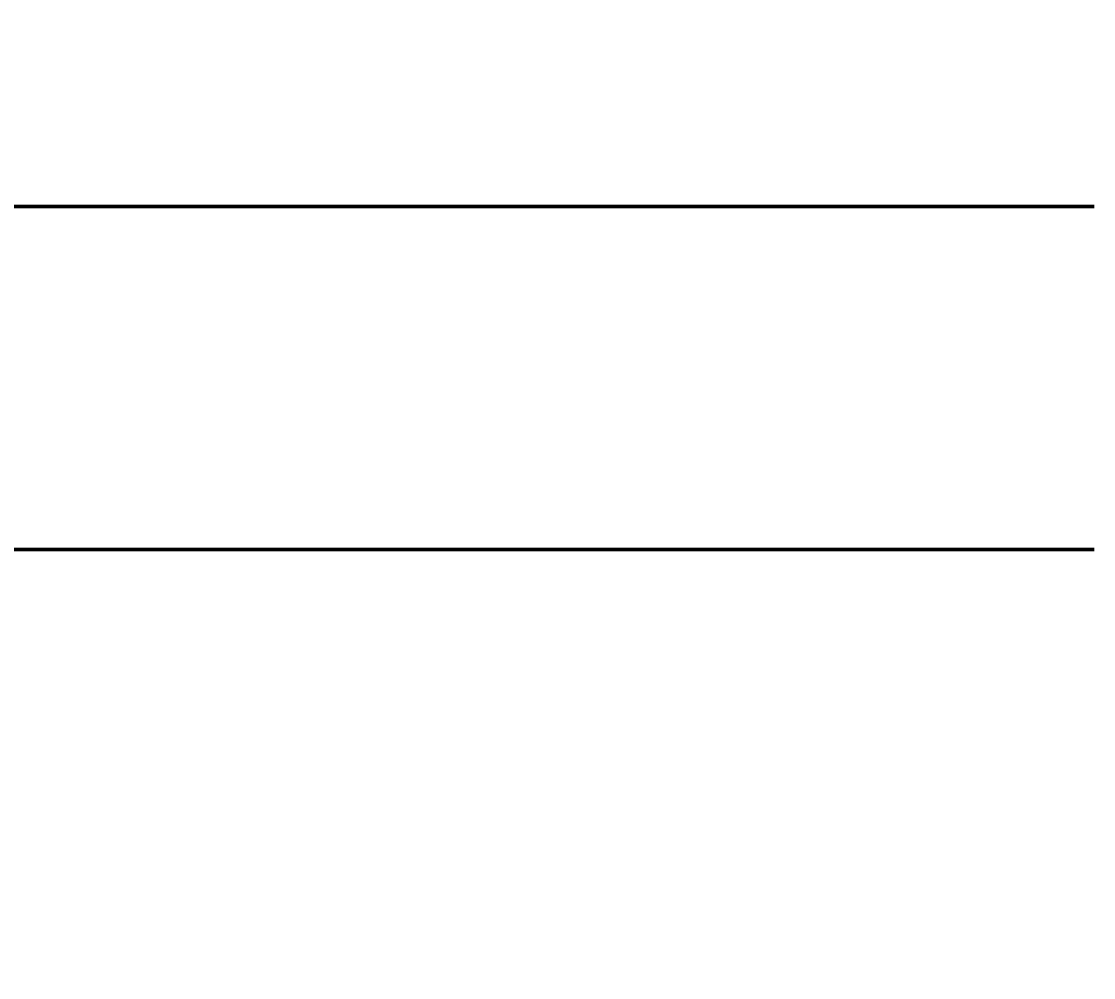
# Model space of a CAD drawing. Header units: millimetres. Extents: x 0 to 1682, y 0 to 1188.
# Drawn here: x 1118.72 to 1134.37, y 732.75 to 746.7 of the extents above; entities that cross this region are included whole.
import ezdxf

# ---------------------------------------------------------------- set-up
doc = ezdxf.new("R2010")
doc.units = ezdxf.units.MM
doc.header["$LTSCALE"] = 0.7
doc.layers.add('09_РАЗМЕРЫ', color=7, linetype='Continuous')
doc.layers.add('20_ВИДИМЫЕ', color=7, linetype='Continuous', lineweight=50)
doc.styles.add('ГОСТ', font='isocpeur.ttf')
doc.dimstyles.new('ГОСТ', dxfattribs={"dimscale": 2, "dimtxt": 3.5, "dimasz": 3, "dimexe": 2, "dimexo": 0, "dimgap": 1, "dimtad": 1, "dimdec": 1, "dimtxsty": 'ГОСТ', "dimcen": 2.5, "dimclrd": 7, "dimclre": 7, "dimclrt": 7, "dimazin": 3, "dimtfac": 1, "dimtmove": 0, "dimatfit": 3, "dimarcsym": 0})

msp = doc.modelspace()

# ---------------------------------------------------------------- linework, layer by layer
at = {"layer": '20_ВИДИМЫЕ'}
for points in [[(1117.964, 744), (1119.026, 744), (1120.087, 744), (1121.149, 744), (1122.237, 744), (1123.421, 744), (1124.604, 744), (1125.788, 744), (1126.972, 744), (1128.155, 744), (1129.392, 744), (1130.639, 744), (1131.885, 744), (1133.131, 744), (1134.377, 744)], [(1117.964, 739), (1119.026, 739), (1120.087, 739), (1121.149, 739), (1122.237, 739), (1123.421, 739), (1124.604, 739), (1125.788, 739), (1126.972, 739), (1128.155, 739), (1129.392, 739), (1130.639, 739), (1131.885, 739), (1133.131, 739), (1134.377, 739)]]:
    msp.add_lwpolyline(points, dxfattribs=at)

# ---------------------------------------------------------------- dimensions: what is measured, and where the dimension line sits
at = {"layer": '09_РАЗМЕРЫ'}
for base, p1, p2 in [((1090, 667), (1090, 764), (1370, 764)), ((1065, 617), (1065, 761), (1395, 761))]:
    msp.add_linear_dim(base=base, p1=p1, p2=p2, dimstyle='ГОСТ', override={"dimtxsty": 'ГОСТ'}, dxfattribs=at).render()

doc.saveas('drawing.dxf')
